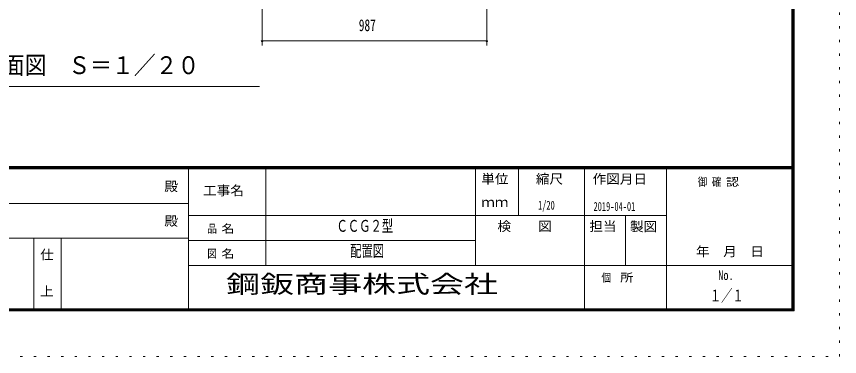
# Model space of a CAD drawing. Units: millimetres, scale not verified. Extents: x -5940 to 5940, y -4200 to 4200.
# Drawn here: x 2324 to 5940, y -4200 to -2707 of the extents above; entities that cross this region are included whole.
import ezdxf
from ezdxf.enums import TextEntityAlignment as Align

# ---------------------------------------------------------------- set-up
doc = ezdxf.new("R2010")
doc.units = ezdxf.units.MM
doc.header["$LTSCALE"] = 20
doc.linetypes.add('USER6', pattern=[3, 0.5, -2.5])
doc.layers.add('0-1_0-F1TEXT', color=7, linetype='Continuous')
doc.layers.add('0-D_2-5DIM', color=7, linetype='Continuous')
for name, color, linetype, lineweight in [('0-5_2-53DIM', 3, 'Continuous', 18), ('0-A_F-F4PAPAER', 5, 'Continuous', 18), ('0-B_F-E_J_ADD', 5, 'USER6', 18)]:
    doc.layers.add(name, color=color, linetype=linetype, lineweight=lineweight)
doc.styles.add('ＭＳ ゴシック', font='')
doc.styles.get('ＭＳ ゴシック').set_extended_font_data('MS Gothic')

msp = doc.modelspace()

# ---------------------------------------------------------------- linework, layer by layer
at = {"layer": '0-5_2-53DIM'}
for p, q in [((4390.12, -2833.84), (4390.12, -2201.09)), ((3403.12, -2833.84), (3403.12, -2306.66)), ((3407.12, -2813.84), (3399.12, -2813.84)), ((3403.12, -2813.84), (4390.12, -2813.84)), ((4394.12, -2813.84), (4386.12, -2813.84)), ((3392.23, -3013.84), (2072.23, -3013.84))]:
    msp.add_line(p, q, dxfattribs=at)
for centre in [(3403.12, -2813.84), (4390.12, -2813.84)]:
    msp.add_arc(centre, 4, 180, 0, dxfattribs=at)
at = {"layer": '0-A_F-F4PAPAER'}
for p, q in [((5730, -3366), (-5730, -3366)), ((-5730, -3367), (5730, -3367)), ((5730, -3368), (-5730, -3368)), ((-5730, -3369), (5730, -3369)), ((5730, -3370), (-5730, -3370)), ((-5730, -3371), (5730, -3371)), ((5730, -3372), (-5730, -3372)), ((-5730, -3373), (5730, -3373)), ((5730, -3374), (-5730, -3374)), ((-5730, -3375), (5730, -3375)), ((5730, -3376), (-5730, -3376)), ((3080, -4000), (3080, -3376)), ((3420, -3376), (3420, -3800)), ((4340, -3800), (4340, -3376)), ((4530, -3376), (4530, -3580)), ((4820, -4000), (4820, -3376)), ((5180, -4000), (5180, -3376)), ((1560, -3528), (3080, -3528)), ((3080, -3580), (5180, -3580)), ((5000, -3580), (5000, -3800)), ((3080, -3680), (1560, -3680)), ((2400, -3680), (2400, -4000)), ((2520, -4000), (2520, -3680)), ((4340, -3690), (3080, -3690)), ((3080, -3800), (5740, -3800))]:
    msp.add_line(p, q, dxfattribs=at)
for points in [[(-5740, -4000), (5740, -4000), (5740, 4040), (-5740, 4040)], [(-5739, -3999), (5739, -3999), (5739, 4039), (-5739, 4039)], [(-5738, -3998), (-5738, 4038), (5738, 4038), (5738, -3998)], [(-5737, -3997), (5737, -3997), (5737, 4037), (-5737, 4037)], [(-5736, -3996), (-5736, 4036), (5736, 4036), (5736, -3996)], [(-5735, -3995), (5735, -3995), (5735, 4035), (-5735, 4035)], [(-5734, -3994), (-5734, 4034), (5734, 4034), (5734, -3994)], [(-5733, -3993), (5733, -3993), (5733, 4033), (-5733, 4033)], [(-5732, -3992), (5732, -3992), (5732, 4032), (-5732, 4032)], [(-5731, -3991), (5731, -3991), (5731, 4031), (-5731, 4031)], [(-5730, -3990), (-5730, 4030), (5730, 4030), (5730, -3990)]]:
    msp.add_lwpolyline(points, close=True, dxfattribs=at)
at = {"layer": '0-B_F-E_J_ADD'}
msp.add_lwpolyline([(-5940, -4200), (5940, -4200), (5940, 4200), (-5940, 4200)], close=True, dxfattribs=at)

# ---------------------------------------------------------------- texts
at = {"layer": '0-1_0-F1TEXT', "style": 'ＭＳ ゴシック'}
for s, height, width, p in [('1/20', 39.07, 0.6, (4615.47, -3566.68)), ('2019-04-01', 39.07, 0.6, (4859.34, -3572.01)), ('ＣＣＧ２型', 52.1, 0.7, (3730, -3667.89)), ('配置図', 52.1, 0.7, (3790, -3777.89)), ('１／１', 52.1, 0.7, (5370, -3973.8))]:
    msp.add_text(s, height=height, dxfattribs=dict(at, width=width)).set_placement(p, align=Align.BOTTOM_LEFT)
at = {"layer": '0-5_2-53DIM', "color": 7, "style": 'ＭＳ ゴシック'}
for s, height, width, p in [('987', 52.1, 0.7, (3828.12, -2786.74)), ('Ｌ側面図\u3000Ｓ＝１／２０', 78.15, 0.9, (2072.23, -2983.18))]:
    msp.add_text(s, height=height, dxfattribs=dict(at, width=width)).set_placement(p, align=Align.BOTTOM_LEFT)
at = {"layer": '0-A_F-F4PAPAER', "color": 7, "style": 'ＭＳ ゴシック'}
for s, height, width, p in [('単位', 41.68, 1.05, (4366, -3453.32)), ('縮尺', 41.68, 1.05, (4606, -3453.32)), ('作図月日', 41.68, 1.05, (4855.56, -3453.72)), ('殿', 41.68, 1.05, (2974, -3486.32)), ('御 ', 35.43, 0.85, (5317.1, -3461.77)), ('確 ', 35.43, 0.85, (5378.86, -3461.77)), ('認', 35.43, 1.2, (5440.61, -3461.77)), ('工事名', 41.68, 1.05, (3144, -3504.32)), ('ｍｍ', 41.68, 1.05, (4366, -3555.32)), ('殿', 41.68, 1.05, (2974, -3638.32)), ('名', 35.43, 1.2, (3224.26, -3667)), ('検\u3000\u3000図', 41.68, 1.05, (4437, -3661.32)), ('担当', 41.68, 1.05, (4841, -3661.32)), ('製図', 41.68, 1.05, (5019.39, -3662.3)), ('品 ', 35.43, 0.85, (3162.5, -3667)), ('\u3000年\u3000月\u3000日', 41.68, 1.05, (5249.5, -3772.09)), ('仕', 41.68, 1.05, (2428, -3786.32)), ('図 ', 35.43, 0.85, (3162.5, -3777)), ('名', 35.43, 1.2, (3224.26, -3777)), ('個  ', 35.43, 0.85, (4894, -3882)), ('所', 35.43, 1.2, (4976.34, -3882)), ('No.', 41.68, 0.8, (5407, -3876.32)), ('上', 41.68, 1.05, (2428, -3946.32))]:
    msp.add_text(s, height=height, dxfattribs=dict(at, width=width)).set_placement(p, align=Align.BOTTOM_LEFT)
at = {"layer": '0-D_2-5DIM', "style": 'ＭＳ ゴシック', "width": 1.4}
msp.add_text('鋼鈑商事株式会社', height=78.15, dxfattribs=at).set_placement((3245.29, -3944.08), align=Align.BOTTOM_LEFT)

doc.saveas('drawing.dxf')
